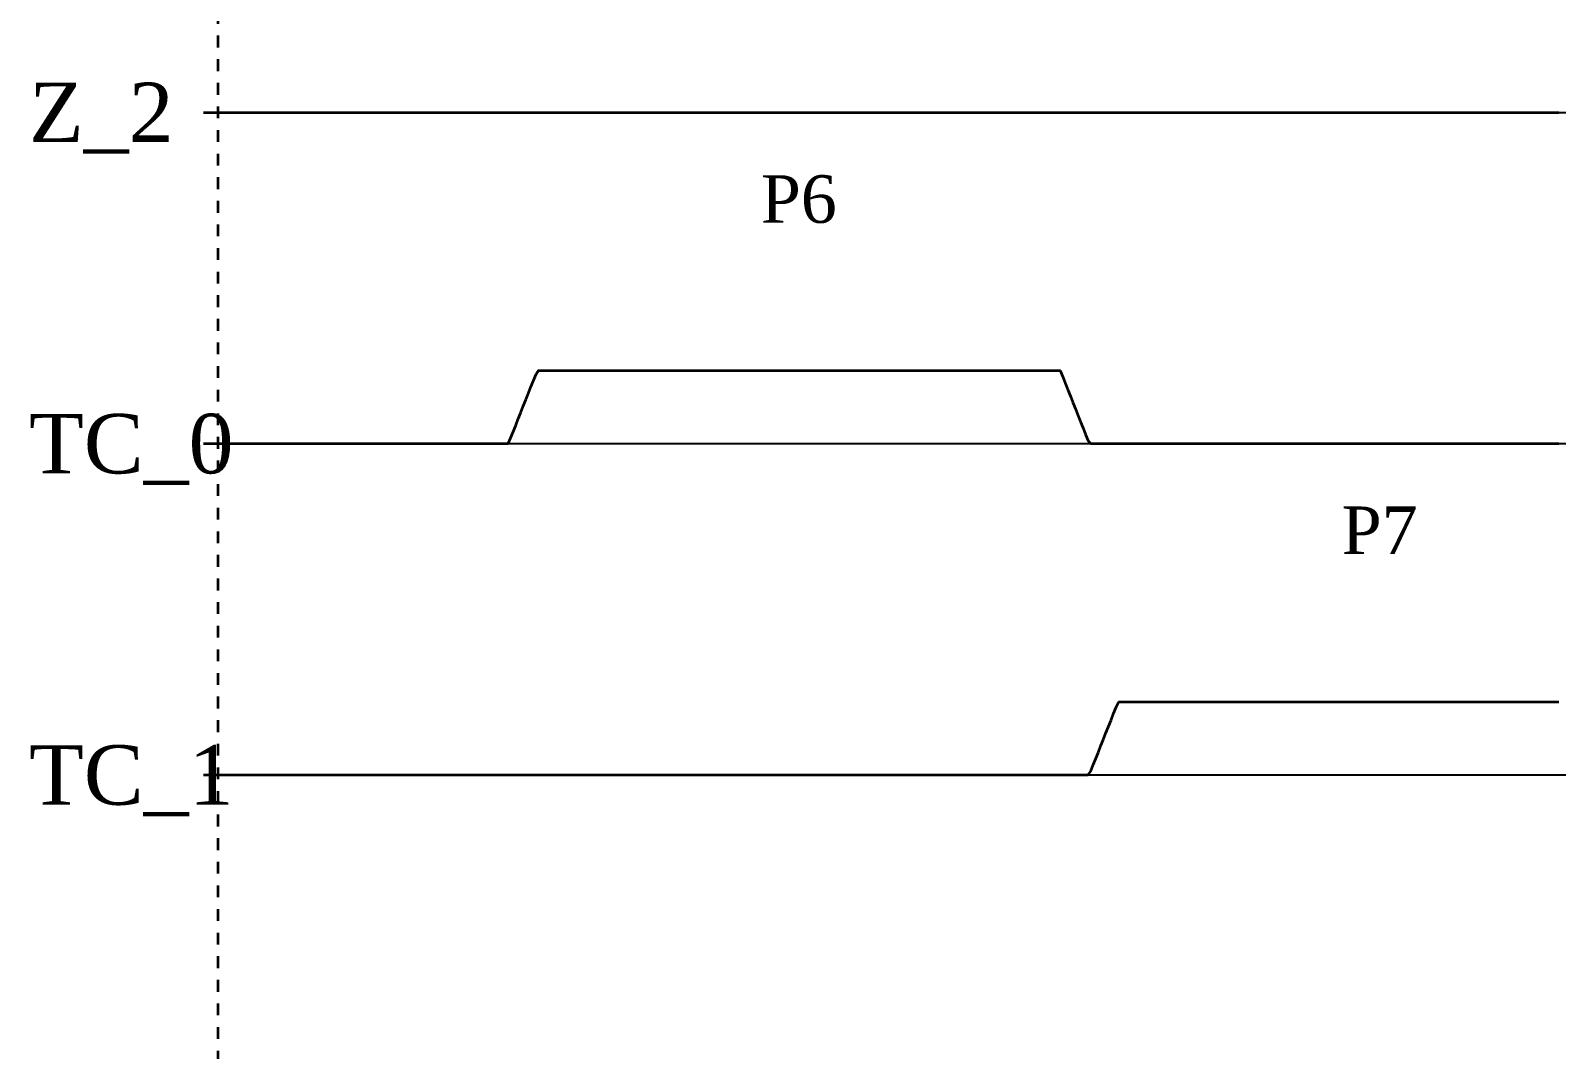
# Model space of a CAD drawing. Header units: metres. Extents: x -10 to 187, y -30 to 275.
# Drawn here: x -10.3 to 80.2, y 64.3 to 124.8 of the extents above; entities that cross this region are included whole.
import ezdxf
from ezdxf.enums import TextEntityAlignment as Align

# ---------------------------------------------------------------- set-up
doc = ezdxf.new("R2010")
doc.units = ezdxf.units.M
doc.linetypes.add('JIS_02_0.7', pattern=[1.4, 0.7, -0.7])
doc.layers.add('BASE', color=8, linetype='Continuous', lineweight=25)
doc.layers.add('WAVE', color=7, linetype='Continuous', lineweight=35)
doc.layers.add('TEXT', color=7, linetype='Continuous')
doc.styles.add('TNR', font='Times New Roman.ttf')

msp = doc.modelspace()

# ---------------------------------------------------------------- linework, layer by layer
at = {"layer": 'BASE', "linetype": 'JIS_02_0.7', "lineweight": 35, "flags": 128}
msp.add_lwpolyline([(0.861, 8.957), (0.861, 244.15)], dxfattribs=at)
at = {"layer": 'BASE', "lineweight": 25, "flags": 128}
for points in [[(0, 119.908), (0.861, 119.908)], [(0.861, 119.908), (121.412, 119.908)], [(0, 100.261), (0.861, 100.261)], [(0.861, 100.261), (121.412, 100.261)], [(0, 80.613), (0.861, 80.613)], [(0.861, 80.613), (121.412, 80.613)]]:
    msp.add_lwpolyline(points, dxfattribs=at)
at = {"layer": 'BASE', "lineweight": 35, "flags": 128}
for points in [[(0, 119.908), (0.861, 119.908)], [(0, 100.261), (0.861, 100.261)], [(0, 80.613), (0.861, 80.613)]]:
    msp.add_lwpolyline(points, dxfattribs=at)
at = {"layer": 'WAVE', "lineweight": 35, "flags": 128}
for points in [[(0.861, 119.908), (1.012, 119.908), (1.163, 119.908), (1.314, 119.908), (1.465, 119.908), (1.615, 119.908), (1.766, 119.908), (1.917, 119.908), (2.068, 119.908), (2.219, 119.908), (2.37, 119.908), (2.521, 119.908), (2.672, 119.908), (2.822, 119.908), (2.973, 119.908), (3.124, 119.908), (3.275, 119.908), (3.426, 119.908), (3.577, 119.908), (3.728, 119.908), (3.879, 119.908), (4.03, 119.908), (4.18, 119.908), (4.331, 119.908), (4.482, 119.908), (4.633, 119.908), (4.784, 119.908), (4.935, 119.908), (5.086, 119.908), (5.237, 119.908), (5.387, 119.908), (5.538, 119.908), (5.689, 119.908), (5.84, 119.908), (5.991, 119.908), (6.142, 119.908), (6.293, 119.908), (6.444, 119.908), (6.594, 119.908), (6.745, 119.908), (6.896, 119.908), (7.047, 119.908), (7.198, 119.908), (7.349, 119.908), (7.5, 119.908), (7.651, 119.908), (7.801, 119.908), (7.952, 119.908), (8.103, 119.908), (8.254, 119.908), (8.405, 119.908), (8.556, 119.908), (8.707, 119.908), (8.858, 119.908), (9.008, 119.908), (9.159, 119.908), (9.31, 119.908), (9.461, 119.908), (9.612, 119.908), (9.763, 119.908), (9.914, 119.908), (10.065, 119.908), (10.215, 119.908), (10.366, 119.908), (10.517, 119.908), (10.668, 119.908), (10.819, 119.908), (10.97, 119.908), (11.121, 119.908), (11.272, 119.908), (11.423, 119.908), (11.573, 119.908), (11.724, 119.908), (11.875, 119.908), (12.026, 119.908), (12.177, 119.908), (12.328, 119.908), (12.479, 119.908), (12.63, 119.908), (12.78, 119.908), (12.931, 119.908), (13.082, 119.908), (13.233, 119.908), (13.384, 119.908), (13.535, 119.908), (13.686, 119.908), (13.837, 119.908), (13.987, 119.908), (14.138, 119.908), (14.289, 119.908), (14.44, 119.908), (14.591, 119.908), (14.742, 119.908), (14.893, 119.908), (15.044, 119.908), (15.194, 119.908), (15.345, 119.908), (15.496, 119.908), (15.647, 119.908), (15.798, 119.908), (15.949, 119.908), (16.1, 119.908), (16.251, 119.908), (16.401, 119.908), (16.552, 119.908), (16.703, 119.908), (16.854, 119.908), (17.005, 119.908), (17.156, 119.908), (17.307, 119.908), (17.458, 119.908), (17.608, 119.908), (17.759, 119.908), (17.91, 119.908), (18.061, 119.908), (18.212, 119.908), (18.363, 119.908), (18.514, 119.908), (18.665, 119.908), (18.815, 119.908), (18.966, 119.908), (19.117, 119.908), (19.268, 119.908), (19.419, 119.908), (19.57, 119.908), (19.721, 119.908), (19.872, 119.908), (20.023, 119.908), (20.173, 119.908), (20.324, 119.908), (20.475, 119.908), (20.626, 119.908), (20.777, 119.908), (20.928, 119.908), (21.079, 119.908), (21.23, 119.908), (21.38, 119.908), (21.531, 119.908), (21.682, 119.908), (21.833, 119.908), (21.984, 119.908), (22.135, 119.908), (22.286, 119.908), (22.437, 119.908), (22.587, 119.908), (22.738, 119.908), (22.889, 119.908), (23.04, 119.908), (23.191, 119.908), (23.342, 119.908), (23.493, 119.908), (23.644, 119.908), (23.794, 119.908), (23.945, 119.908), (24.096, 119.908), (24.247, 119.908), (24.398, 119.908), (24.549, 119.908), (24.7, 119.908), (24.851, 119.908), (25.001, 119.908), (25.152, 119.908), (25.303, 119.908), (25.454, 119.908), (25.605, 119.908), (25.756, 119.908), (25.907, 119.908), (26.058, 119.908), (26.208, 119.908), (26.359, 119.908), (26.51, 119.908), (26.661, 119.908), (26.812, 119.908), (26.963, 119.908), (27.114, 119.908), (27.265, 119.908), (27.416, 119.908), (27.566, 119.908), (27.717, 119.908), (27.868, 119.908), (28.019, 119.908), (28.17, 119.908), (28.321, 119.908), (28.472, 119.908), (28.623, 119.908), (28.773, 119.908), (28.924, 119.908), (29.075, 119.908), (29.226, 119.908), (29.377, 119.908), (29.528, 119.908), (29.679, 119.908), (29.83, 119.908), (29.98, 119.908), (30.131, 119.908), (30.282, 119.908), (30.433, 119.908), (30.584, 119.908), (30.735, 119.908), (30.886, 119.908), (31.037, 119.908), (31.187, 119.908), (31.338, 119.908), (31.489, 119.908), (31.64, 119.908), (31.791, 119.908), (31.942, 119.908), (32.093, 119.908), (32.244, 119.908), (32.394, 119.908), (32.545, 119.908), (32.696, 119.908), (32.847, 119.908), (32.998, 119.908), (33.149, 119.908), (33.3, 119.908), (33.451, 119.908), (33.601, 119.908), (33.752, 119.908), (33.903, 119.908), (34.054, 119.908), (34.205, 119.908), (34.356, 119.908), (34.507, 119.908), (34.658, 119.908), (34.809, 119.908), (34.959, 119.908), (35.11, 119.908), (35.261, 119.908), (35.412, 119.908), (35.563, 119.908), (35.714, 119.908), (35.865, 119.908), (36.016, 119.908), (36.166, 119.908), (36.317, 119.908), (36.468, 119.908), (36.619, 119.908), (36.77, 119.908), (36.921, 119.908), (37.072, 119.908), (37.223, 119.908), (37.373, 119.908), (37.524, 119.908), (37.675, 119.908), (37.826, 119.908), (37.977, 119.908), (38.128, 119.908), (38.279, 119.908), (38.43, 119.908), (38.58, 119.908), (38.731, 119.908), (38.882, 119.908), (39.033, 119.908), (39.184, 119.908), (39.335, 119.908), (39.486, 119.908), (39.637, 119.908), (39.787, 119.908), (39.938, 119.908), (40.089, 119.908), (40.24, 119.908), (40.391, 119.908), (40.542, 119.908), (40.693, 119.908), (40.844, 119.908), (40.994, 119.908), (41.145, 119.908), (41.296, 119.908), (41.447, 119.908), (41.598, 119.908), (41.749, 119.908), (41.9, 119.908), (42.051, 119.908), (42.202, 119.908), (42.352, 119.908), (42.503, 119.908), (42.654, 119.908), (42.805, 119.908), (42.956, 119.908), (43.107, 119.908), (43.258, 119.908), (43.409, 119.908), (43.559, 119.908), (43.71, 119.908), (43.861, 119.908), (44.012, 119.908), (44.163, 119.908), (44.314, 119.908), (44.465, 119.908), (44.616, 119.908), (44.766, 119.908), (44.917, 119.908), (45.068, 119.908), (45.219, 119.908), (45.37, 119.908), (45.521, 119.908), (45.672, 119.908), (45.823, 119.908), (45.973, 119.908), (46.124, 119.908), (46.275, 119.908), (46.426, 119.908), (46.577, 119.908), (46.728, 119.908), (46.879, 119.908), (47.03, 119.908), (47.18, 119.908), (47.331, 119.908), (47.482, 119.908), (47.633, 119.908), (47.784, 119.908), (47.935, 119.908), (48.086, 119.908), (48.237, 119.908), (48.387, 119.908), (48.538, 119.908), (48.689, 119.908), (48.84, 119.908), (48.991, 119.908), (49.142, 119.908), (49.293, 119.908), (49.444, 119.908), (49.594, 119.908), (49.745, 119.908), (49.896, 119.908), (50.047, 119.908), (50.198, 119.908), (50.349, 119.908), (50.5, 119.908), (50.651, 119.908), (50.802, 119.908), (50.952, 119.908), (51.103, 119.908), (51.254, 119.908), (51.405, 119.908), (51.556, 119.908), (51.707, 119.908), (51.858, 119.908), (52.009, 119.908), (52.159, 119.908), (52.31, 119.908), (52.461, 119.908), (52.612, 119.908), (52.763, 119.908), (52.914, 119.908), (53.065, 119.908), (53.216, 119.908), (53.366, 119.908), (53.517, 119.908), (53.668, 119.908), (53.819, 119.908), (53.97, 119.908), (54.121, 119.908), (54.272, 119.908), (54.423, 119.908), (54.573, 119.908), (54.724, 119.908), (54.875, 119.908), (55.026, 119.908), (55.177, 119.908), (55.328, 119.908), (55.479, 119.908), (55.63, 119.908), (55.78, 119.908), (55.931, 119.908), (56.082, 119.908), (56.233, 119.908), (56.384, 119.908), (56.535, 119.908), (56.686, 119.908), (56.837, 119.908), (56.987, 119.908), (57.138, 119.908), (57.289, 119.908), (57.44, 119.908), (57.591, 119.908), (57.742, 119.908), (57.893, 119.908), (58.044, 119.908), (58.195, 119.908), (58.345, 119.908), (58.496, 119.908), (58.647, 119.908), (58.798, 119.908), (58.949, 119.908), (59.1, 119.908), (59.251, 119.908), (59.402, 119.908), (59.552, 119.908), (59.703, 119.908), (59.854, 119.908), (60.005, 119.908), (60.156, 119.908), (60.307, 119.908), (60.458, 119.908), (60.609, 119.908), (60.759, 119.908), (60.91, 119.908), (61.061, 119.908), (61.212, 119.908), (61.363, 119.908), (61.514, 119.908), (61.665, 119.908), (61.816, 119.908), (61.966, 119.908), (62.117, 119.908), (62.268, 119.908), (62.419, 119.908), (62.57, 119.908), (62.721, 119.908), (62.872, 119.908), (63.023, 119.908), (63.173, 119.908), (63.324, 119.908), (63.475, 119.908), (63.626, 119.908), (63.777, 119.908), (63.928, 119.908), (64.079, 119.908), (64.23, 119.908), (64.38, 119.908), (64.531, 119.908), (64.682, 119.908), (64.833, 119.908), (64.984, 119.908), (65.135, 119.908), (65.286, 119.908), (65.437, 119.908), (65.588, 119.908), (65.738, 119.908), (65.889, 119.908), (66.04, 119.908), (66.191, 119.908), (66.342, 119.908), (66.493, 119.908), (66.644, 119.908), (66.795, 119.908), (66.945, 119.908), (67.096, 119.908), (67.247, 119.908), (67.398, 119.908), (67.549, 119.908), (67.7, 119.908), (67.851, 119.908), (68.002, 119.908), (68.152, 119.908), (68.303, 119.908), (68.454, 119.908), (68.605, 119.908), (68.756, 119.908), (68.907, 119.908), (69.058, 119.908), (69.209, 119.908), (69.359, 119.908), (69.51, 119.908), (69.661, 119.908), (69.812, 119.908), (69.963, 119.908), (70.114, 119.908), (70.265, 119.908), (70.416, 119.908), (70.566, 119.908), (70.717, 119.908), (70.868, 119.908), (71.019, 119.908), (71.17, 119.908), (71.321, 119.908), (71.472, 119.908), (71.623, 119.908), (71.773, 119.908), (71.924, 119.908), (72.075, 119.908), (72.226, 119.908), (72.377, 119.908), (72.528, 119.908), (72.679, 119.908), (72.83, 119.908), (72.981, 119.908), (73.131, 119.908), (73.282, 119.908), (73.433, 119.908), (73.584, 119.908), (73.735, 119.908), (73.886, 119.908), (74.037, 119.908), (74.188, 119.908), (74.338, 119.908), (74.489, 119.908), (74.64, 119.908), (74.791, 119.908), (74.942, 119.908), (75.093, 119.908), (75.244, 119.908), (75.395, 119.908), (75.545, 119.908), (75.696, 119.908), (75.847, 119.908), (75.998, 119.908), (76.149, 119.908), (76.3, 119.908), (76.451, 119.908), (76.602, 119.908), (76.752, 119.908), (76.903, 119.908), (77.054, 119.908), (77.205, 119.908), (77.356, 119.908), (77.507, 119.908), (77.658, 119.908), (77.809, 119.908), (77.959, 119.908), (78.11, 119.908), (78.261, 119.908), (78.412, 119.908), (78.563, 119.908), (78.714, 119.908), (78.865, 119.908), (79.016, 119.908), (79.166, 119.908), (79.317, 119.908), (79.468, 119.908), (79.619, 119.908), (79.77, 119.908), (79.921, 119.908), (80.072, 119.908), (80.223, 119.908), (80.374, 119.908)], [(0.861, 100.261), (1.012, 100.261), (1.163, 100.261), (1.314, 100.261), (1.465, 100.261), (1.615, 100.261), (1.766, 100.261), (1.917, 100.261), (2.068, 100.261), (2.219, 100.261), (2.37, 100.261), (2.521, 100.261), (2.672, 100.261), (2.822, 100.261), (2.973, 100.261), (3.124, 100.261), (3.275, 100.261), (3.426, 100.261), (3.577, 100.261), (3.728, 100.261), (3.879, 100.261), (4.03, 100.261), (4.18, 100.261), (4.331, 100.261), (4.482, 100.261), (4.633, 100.261), (4.784, 100.261), (4.935, 100.261), (5.086, 100.261), (5.237, 100.261), (5.387, 100.261), (5.538, 100.261), (5.689, 100.261), (5.84, 100.261), (5.991, 100.261), (6.142, 100.261), (6.293, 100.261), (6.444, 100.261), (6.594, 100.261), (6.745, 100.261), (6.896, 100.261), (7.047, 100.261), (7.198, 100.261), (7.349, 100.261), (7.5, 100.261), (7.651, 100.261), (7.801, 100.261), (7.952, 100.261), (8.103, 100.261), (8.254, 100.261), (8.405, 100.261), (8.556, 100.261), (8.707, 100.261), (8.858, 100.261), (9.008, 100.261), (9.159, 100.261), (9.31, 100.261), (9.461, 100.261), (9.612, 100.261), (9.763, 100.261), (9.914, 100.261), (10.065, 100.261), (10.215, 100.261), (10.366, 100.261), (10.517, 100.261), (10.668, 100.261), (10.819, 100.261), (10.97, 100.261), (11.121, 100.261), (11.272, 100.261), (11.423, 100.261), (11.573, 100.261), (11.724, 100.261), (11.875, 100.261), (12.026, 100.261), (12.177, 100.261), (12.328, 100.261), (12.479, 100.261), (12.63, 100.261), (12.78, 100.261), (12.931, 100.261), (13.082, 100.261), (13.233, 100.261), (13.384, 100.261), (13.535, 100.261), (13.686, 100.261), (13.837, 100.261), (13.987, 100.261), (14.138, 100.261), (14.289, 100.261), (14.44, 100.261), (14.591, 100.261), (14.742, 100.261), (14.893, 100.261), (15.044, 100.261), (15.194, 100.261), (15.345, 100.261), (15.496, 100.261), (15.647, 100.261), (15.798, 100.261), (15.949, 100.261), (16.1, 100.261), (16.251, 100.261), (16.401, 100.261), (16.552, 100.261), (16.703, 100.261), (16.854, 100.261), (17.005, 100.261), (17.156, 100.261), (17.307, 100.261), (17.458, 100.261), (17.608, 100.261), (17.759, 100.261), (17.91, 100.261), (18.061, 100.261), (18.212, 100.586), (18.363, 100.966), (18.514, 101.345), (18.665, 101.725), (18.815, 102.105), (18.966, 102.485), (19.117, 102.864), (19.268, 103.244), (19.419, 103.624), (19.57, 104.003), (19.721, 104.383), (19.872, 104.595), (20.023, 104.595), (20.173, 104.595), (20.324, 104.595), (20.475, 104.595), (20.626, 104.595), (20.777, 104.595), (20.928, 104.595), (21.079, 104.595), (21.23, 104.595), (21.38, 104.595), (21.531, 104.595), (21.682, 104.595), (21.833, 104.595), (21.984, 104.595), (22.135, 104.595), (22.286, 104.595), (22.437, 104.595), (22.587, 104.595), (22.738, 104.595), (22.889, 104.595), (23.04, 104.595), (23.191, 104.595), (23.342, 104.595), (23.493, 104.595), (23.644, 104.595), (23.794, 104.595), (23.945, 104.595), (24.096, 104.595), (24.247, 104.595), (24.398, 104.595), (24.549, 104.595), (24.7, 104.595), (24.851, 104.595), (25.001, 104.595), (25.152, 104.595), (25.303, 104.595), (25.454, 104.595), (25.605, 104.595), (25.756, 104.595), (25.907, 104.595), (26.058, 104.595), (26.208, 104.595), (26.359, 104.595), (26.51, 104.595), (26.661, 104.595), (26.812, 104.595), (26.963, 104.595), (27.114, 104.595), (27.265, 104.595), (27.416, 104.595), (27.566, 104.595), (27.717, 104.595), (27.868, 104.595), (28.019, 104.595), (28.17, 104.595), (28.321, 104.595), (28.472, 104.595), (28.623, 104.595), (28.773, 104.595), (28.924, 104.595), (29.075, 104.595), (29.226, 104.595), (29.377, 104.595), (29.528, 104.595), (29.679, 104.595), (29.83, 104.595), (29.98, 104.595), (30.131, 104.595), (30.282, 104.595), (30.433, 104.595), (30.584, 104.595), (30.735, 104.595), (30.886, 104.595), (31.037, 104.595), (31.187, 104.595), (31.338, 104.595), (31.489, 104.595), (31.64, 104.595), (31.791, 104.595), (31.942, 104.595), (32.093, 104.595), (32.244, 104.595), (32.394, 104.595), (32.545, 104.595), (32.696, 104.595), (32.847, 104.595), (32.998, 104.595), (33.149, 104.595), (33.3, 104.595), (33.451, 104.595), (33.601, 104.595), (33.752, 104.595), (33.903, 104.595), (34.054, 104.595), (34.205, 104.595), (34.356, 104.595), (34.507, 104.595), (34.658, 104.595), (34.809, 104.595), (34.959, 104.595), (35.11, 104.595), (35.261, 104.595), (35.412, 104.595), (35.563, 104.595), (35.714, 104.595), (35.865, 104.595), (36.016, 104.595), (36.166, 104.595), (36.317, 104.595), (36.468, 104.595), (36.619, 104.595), (36.77, 104.595), (36.921, 104.595), (37.072, 104.595), (37.223, 104.595), (37.373, 104.595), (37.524, 104.595), (37.675, 104.595), (37.826, 104.595), (37.977, 104.595), (38.128, 104.595), (38.279, 104.595), (38.43, 104.595), (38.58, 104.595), (38.731, 104.595), (38.882, 104.595), (39.033, 104.595), (39.184, 104.595), (39.335, 104.595), (39.486, 104.595), (39.637, 104.595), (39.787, 104.595), (39.938, 104.595), (40.089, 104.595), (40.24, 104.595), (40.391, 104.595), (40.542, 104.595), (40.693, 104.595), (40.844, 104.595), (40.994, 104.595), (41.145, 104.595), (41.296, 104.595), (41.447, 104.595), (41.598, 104.595), (41.749, 104.595), (41.9, 104.595), (42.051, 104.595), (42.202, 104.595), (42.352, 104.595), (42.503, 104.595), (42.654, 104.595), (42.805, 104.595), (42.956, 104.595), (43.107, 104.595), (43.258, 104.595), (43.409, 104.595), (43.559, 104.595), (43.71, 104.595), (43.861, 104.595), (44.012, 104.595), (44.163, 104.595), (44.314, 104.595), (44.465, 104.595), (44.616, 104.595), (44.766, 104.595), (44.917, 104.595), (45.068, 104.595), (45.219, 104.595), (45.37, 104.595), (45.521, 104.595), (45.672, 104.595), (45.823, 104.595), (45.973, 104.595), (46.124, 104.595), (46.275, 104.595), (46.426, 104.595), (46.577, 104.595), (46.728, 104.595), (46.879, 104.595), (47.03, 104.595), (47.18, 104.595), (47.331, 104.595), (47.482, 104.595), (47.633, 104.595), (47.784, 104.595), (47.935, 104.595), (48.086, 104.595), (48.237, 104.595), (48.387, 104.595), (48.538, 104.595), (48.689, 104.595), (48.84, 104.595), (48.991, 104.595), (49.142, 104.595), (49.293, 104.595), (49.444, 104.595), (49.594, 104.595), (49.745, 104.595), (49.896, 104.595), (50.047, 104.595), (50.198, 104.595), (50.349, 104.595), (50.5, 104.595), (50.651, 104.595), (50.802, 104.595), (50.952, 104.22), (51.103, 103.841), (51.254, 103.461), (51.405, 103.081), (51.556, 102.702), (51.707, 102.322), (51.858, 101.942), (52.009, 101.562), (52.159, 101.183), (52.31, 100.803), (52.461, 100.423), (52.612, 100.261), (52.763, 100.261), (52.914, 100.261), (53.065, 100.261), (53.216, 100.261), (53.366, 100.261), (53.517, 100.261), (53.668, 100.261), (53.819, 100.261), (53.97, 100.261), (54.121, 100.261), (54.272, 100.261), (54.423, 100.261), (54.573, 100.261), (54.724, 100.261), (54.875, 100.261), (55.026, 100.261), (55.177, 100.261), (55.328, 100.261), (55.479, 100.261), (55.63, 100.261), (55.78, 100.261), (55.931, 100.261), (56.082, 100.261), (56.233, 100.261), (56.384, 100.261), (56.535, 100.261), (56.686, 100.261), (56.837, 100.261), (56.987, 100.261), (57.138, 100.261), (57.289, 100.261), (57.44, 100.261), (57.591, 100.261), (57.742, 100.261), (57.893, 100.261), (58.044, 100.261), (58.195, 100.261), (58.345, 100.261), (58.496, 100.261), (58.647, 100.261), (58.798, 100.261), (58.949, 100.261), (59.1, 100.261), (59.251, 100.261), (59.402, 100.261), (59.552, 100.261), (59.703, 100.261), (59.854, 100.261), (60.005, 100.261), (60.156, 100.261), (60.307, 100.261), (60.458, 100.261), (60.609, 100.261), (60.759, 100.261), (60.91, 100.261), (61.061, 100.261), (61.212, 100.261), (61.363, 100.261), (61.514, 100.261), (61.665, 100.261), (61.816, 100.261), (61.966, 100.261), (62.117, 100.261), (62.268, 100.261), (62.419, 100.261), (62.57, 100.261), (62.721, 100.261), (62.872, 100.261), (63.023, 100.261), (63.173, 100.261), (63.324, 100.261), (63.475, 100.261), (63.626, 100.261), (63.777, 100.261), (63.928, 100.261), (64.079, 100.261), (64.23, 100.261), (64.38, 100.261), (64.531, 100.261), (64.682, 100.261), (64.833, 100.261), (64.984, 100.261), (65.135, 100.261), (65.286, 100.261), (65.437, 100.261), (65.588, 100.261), (65.738, 100.261), (65.889, 100.261), (66.04, 100.261), (66.191, 100.261), (66.342, 100.261), (66.493, 100.261), (66.644, 100.261), (66.795, 100.261), (66.945, 100.261), (67.096, 100.261), (67.247, 100.261), (67.398, 100.261), (67.549, 100.261), (67.7, 100.261), (67.851, 100.261), (68.002, 100.261), (68.152, 100.261), (68.303, 100.261), (68.454, 100.261), (68.605, 100.261), (68.756, 100.261), (68.907, 100.261), (69.058, 100.261), (69.209, 100.261), (69.359, 100.261), (69.51, 100.261), (69.661, 100.261), (69.812, 100.261), (69.963, 100.261), (70.114, 100.261), (70.265, 100.261), (70.416, 100.261), (70.566, 100.261), (70.717, 100.261), (70.868, 100.261), (71.019, 100.261), (71.17, 100.261), (71.321, 100.261), (71.472, 100.261), (71.623, 100.261), (71.773, 100.261), (71.924, 100.261), (72.075, 100.261), (72.226, 100.261), (72.377, 100.261), (72.528, 100.261), (72.679, 100.261), (72.83, 100.261), (72.981, 100.261), (73.131, 100.261), (73.282, 100.261), (73.433, 100.261), (73.584, 100.261), (73.735, 100.261), (73.886, 100.261), (74.037, 100.261), (74.188, 100.261), (74.338, 100.261), (74.489, 100.261), (74.64, 100.261), (74.791, 100.261), (74.942, 100.261), (75.093, 100.261), (75.244, 100.261), (75.395, 100.261), (75.545, 100.261), (75.696, 100.261), (75.847, 100.261), (75.998, 100.261), (76.149, 100.261), (76.3, 100.261), (76.451, 100.261), (76.602, 100.261), (76.752, 100.261), (76.903, 100.261), (77.054, 100.261), (77.205, 100.261), (77.356, 100.261), (77.507, 100.261), (77.658, 100.261), (77.809, 100.261), (77.959, 100.261), (78.11, 100.261), (78.261, 100.261), (78.412, 100.261), (78.563, 100.261), (78.714, 100.261), (78.865, 100.261), (79.016, 100.261), (79.166, 100.261), (79.317, 100.261), (79.468, 100.261), (79.619, 100.261), (79.77, 100.261), (79.921, 100.261), (80.072, 100.261), (80.223, 100.261), (80.374, 100.261)], [(0.861, 80.613), (1.012, 80.613), (1.163, 80.613), (1.314, 80.613), (1.465, 80.613), (1.615, 80.613), (1.766, 80.613), (1.917, 80.613), (2.068, 80.613), (2.219, 80.613), (2.37, 80.613), (2.521, 80.613), (2.672, 80.613), (2.822, 80.613), (2.973, 80.613), (3.124, 80.613), (3.275, 80.613), (3.426, 80.613), (3.577, 80.613), (3.728, 80.613), (3.879, 80.613), (4.03, 80.613), (4.18, 80.613), (4.331, 80.613), (4.482, 80.613), (4.633, 80.613), (4.784, 80.613), (4.935, 80.613), (5.086, 80.613), (5.237, 80.613), (5.387, 80.613), (5.538, 80.613), (5.689, 80.613), (5.84, 80.613), (5.991, 80.613), (6.142, 80.613), (6.293, 80.613), (6.444, 80.613), (6.594, 80.613), (6.745, 80.613), (6.896, 80.613), (7.047, 80.613), (7.198, 80.613), (7.349, 80.613), (7.5, 80.613), (7.651, 80.613), (7.801, 80.613), (7.952, 80.613), (8.103, 80.613), (8.254, 80.613), (8.405, 80.613), (8.556, 80.613), (8.707, 80.613), (8.858, 80.613), (9.008, 80.613), (9.159, 80.613), (9.31, 80.613), (9.461, 80.613), (9.612, 80.613), (9.763, 80.613), (9.914, 80.613), (10.065, 80.613), (10.215, 80.613), (10.366, 80.613), (10.517, 80.613), (10.668, 80.613), (10.819, 80.613), (10.97, 80.613), (11.121, 80.613), (11.272, 80.613), (11.423, 80.613), (11.573, 80.613), (11.724, 80.613), (11.875, 80.613), (12.026, 80.613), (12.177, 80.613), (12.328, 80.613), (12.479, 80.613), (12.63, 80.613), (12.78, 80.613), (12.931, 80.613), (13.082, 80.613), (13.233, 80.613), (13.384, 80.613), (13.535, 80.613), (13.686, 80.613), (13.837, 80.613), (13.987, 80.613), (14.138, 80.613), (14.289, 80.613), (14.44, 80.613), (14.591, 80.613), (14.742, 80.613), (14.893, 80.613), (15.044, 80.613), (15.194, 80.613), (15.345, 80.613), (15.496, 80.613), (15.647, 80.613), (15.798, 80.613), (15.949, 80.613), (16.1, 80.613), (16.251, 80.613), (16.401, 80.613), (16.552, 80.613), (16.703, 80.613), (16.854, 80.613), (17.005, 80.613), (17.156, 80.613), (17.307, 80.613), (17.458, 80.613), (17.608, 80.613), (17.759, 80.613), (17.91, 80.613), (18.061, 80.613), (18.212, 80.613), (18.363, 80.613), (18.514, 80.613), (18.665, 80.613), (18.815, 80.613), (18.966, 80.613), (19.117, 80.613), (19.268, 80.613), (19.419, 80.613), (19.57, 80.613), (19.721, 80.613), (19.872, 80.613), (20.023, 80.613), (20.173, 80.613), (20.324, 80.613), (20.475, 80.613), (20.626, 80.613), (20.777, 80.613), (20.928, 80.613), (21.079, 80.613), (21.23, 80.613), (21.38, 80.613), (21.531, 80.613), (21.682, 80.613), (21.833, 80.613), (21.984, 80.613), (22.135, 80.613), (22.286, 80.613), (22.437, 80.613), (22.587, 80.613), (22.738, 80.613), (22.889, 80.613), (23.04, 80.613), (23.191, 80.613), (23.342, 80.613), (23.493, 80.613), (23.644, 80.613), (23.794, 80.613), (23.945, 80.613), (24.096, 80.613), (24.247, 80.613), (24.398, 80.613), (24.549, 80.613), (24.7, 80.613), (24.851, 80.613), (25.001, 80.613), (25.152, 80.613), (25.303, 80.613), (25.454, 80.613), (25.605, 80.613), (25.756, 80.613), (25.907, 80.613), (26.058, 80.613), (26.208, 80.613), (26.359, 80.613), (26.51, 80.613), (26.661, 80.613), (26.812, 80.613), (26.963, 80.613), (27.114, 80.613), (27.265, 80.613), (27.416, 80.613), (27.566, 80.613), (27.717, 80.613), (27.868, 80.613), (28.019, 80.613), (28.17, 80.613), (28.321, 80.613), (28.472, 80.613), (28.623, 80.613), (28.773, 80.613), (28.924, 80.613), (29.075, 80.613), (29.226, 80.613), (29.377, 80.613), (29.528, 80.613), (29.679, 80.613), (29.83, 80.613), (29.98, 80.613), (30.131, 80.613), (30.282, 80.613), (30.433, 80.613), (30.584, 80.613), (30.735, 80.613), (30.886, 80.613), (31.037, 80.613), (31.187, 80.613), (31.338, 80.613), (31.489, 80.613), (31.64, 80.613), (31.791, 80.613), (31.942, 80.613), (32.093, 80.613), (32.244, 80.613), (32.394, 80.613), (32.545, 80.613), (32.696, 80.613), (32.847, 80.613), (32.998, 80.613), (33.149, 80.613), (33.3, 80.613), (33.451, 80.613), (33.601, 80.613), (33.752, 80.613), (33.903, 80.613), (34.054, 80.613), (34.205, 80.613), (34.356, 80.613), (34.507, 80.613), (34.658, 80.613), (34.809, 80.613), (34.959, 80.613), (35.11, 80.613), (35.261, 80.613), (35.412, 80.613), (35.563, 80.613), (35.714, 80.613), (35.865, 80.613), (36.016, 80.613), (36.166, 80.613), (36.317, 80.613), (36.468, 80.613), (36.619, 80.613), (36.77, 80.613), (36.921, 80.613), (37.072, 80.613), (37.223, 80.613), (37.373, 80.613), (37.524, 80.613), (37.675, 80.613), (37.826, 80.613), (37.977, 80.613), (38.128, 80.613), (38.279, 80.613), (38.43, 80.613), (38.58, 80.613), (38.731, 80.613), (38.882, 80.613), (39.033, 80.613), (39.184, 80.613), (39.335, 80.613), (39.486, 80.613), (39.637, 80.613), (39.787, 80.613), (39.938, 80.613), (40.089, 80.613), (40.24, 80.613), (40.391, 80.613), (40.542, 80.613), (40.693, 80.613), (40.844, 80.613), (40.994, 80.613), (41.145, 80.613), (41.296, 80.613), (41.447, 80.613), (41.598, 80.613), (41.749, 80.613), (41.9, 80.613), (42.051, 80.613), (42.202, 80.613), (42.352, 80.613), (42.503, 80.613), (42.654, 80.613), (42.805, 80.613), (42.956, 80.613), (43.107, 80.613), (43.258, 80.613), (43.409, 80.613), (43.559, 80.613), (43.71, 80.613), (43.861, 80.613), (44.012, 80.613), (44.163, 80.613), (44.314, 80.613), (44.465, 80.613), (44.616, 80.613), (44.766, 80.613), (44.917, 80.613), (45.068, 80.613), (45.219, 80.613), (45.37, 80.613), (45.521, 80.613), (45.672, 80.613), (45.823, 80.613), (45.973, 80.613), (46.124, 80.613), (46.275, 80.613), (46.426, 80.613), (46.577, 80.613), (46.728, 80.613), (46.879, 80.613), (47.03, 80.613), (47.18, 80.613), (47.331, 80.613), (47.482, 80.613), (47.633, 80.613), (47.784, 80.613), (47.935, 80.613), (48.086, 80.613), (48.237, 80.613), (48.387, 80.613), (48.538, 80.613), (48.689, 80.613), (48.84, 80.613), (48.991, 80.613), (49.142, 80.613), (49.293, 80.613), (49.444, 80.613), (49.594, 80.613), (49.745, 80.613), (49.896, 80.613), (50.047, 80.613), (50.198, 80.613), (50.349, 80.613), (50.5, 80.613), (50.651, 80.613), (50.802, 80.613), (50.952, 80.613), (51.103, 80.613), (51.254, 80.613), (51.405, 80.613), (51.556, 80.613), (51.707, 80.613), (51.858, 80.613), (52.009, 80.613), (52.159, 80.613), (52.31, 80.613), (52.461, 80.613), (52.612, 80.83), (52.763, 81.21), (52.914, 81.589), (53.065, 81.969), (53.216, 82.349), (53.366, 82.728), (53.517, 83.108), (53.668, 83.488), (53.819, 83.868), (53.97, 84.247), (54.121, 84.627), (54.272, 84.947), (54.423, 84.947), (54.573, 84.947), (54.724, 84.947), (54.875, 84.947), (55.026, 84.947), (55.177, 84.947), (55.328, 84.947), (55.479, 84.947), (55.63, 84.947), (55.78, 84.947), (55.931, 84.947), (56.082, 84.947), (56.233, 84.947), (56.384, 84.947), (56.535, 84.947), (56.686, 84.947), (56.837, 84.947), (56.987, 84.947), (57.138, 84.947), (57.289, 84.947), (57.44, 84.947), (57.591, 84.947), (57.742, 84.947), (57.893, 84.947), (58.044, 84.947), (58.195, 84.947), (58.345, 84.947), (58.496, 84.947), (58.647, 84.947), (58.798, 84.947), (58.949, 84.947), (59.1, 84.947), (59.251, 84.947), (59.402, 84.947), (59.552, 84.947), (59.703, 84.947), (59.854, 84.947), (60.005, 84.947), (60.156, 84.947), (60.307, 84.947), (60.458, 84.947), (60.609, 84.947), (60.759, 84.947), (60.91, 84.947), (61.061, 84.947), (61.212, 84.947), (61.363, 84.947), (61.514, 84.947), (61.665, 84.947), (61.816, 84.947), (61.966, 84.947), (62.117, 84.947), (62.268, 84.947), (62.419, 84.947), (62.57, 84.947), (62.721, 84.947), (62.872, 84.947), (63.023, 84.947), (63.173, 84.947), (63.324, 84.947), (63.475, 84.947), (63.626, 84.947), (63.777, 84.947), (63.928, 84.947), (64.079, 84.947), (64.23, 84.947), (64.38, 84.947), (64.531, 84.947), (64.682, 84.947), (64.833, 84.947), (64.984, 84.947), (65.135, 84.947), (65.286, 84.947), (65.437, 84.947), (65.588, 84.947), (65.738, 84.947), (65.889, 84.947), (66.04, 84.947), (66.191, 84.947), (66.342, 84.947), (66.493, 84.947), (66.644, 84.947), (66.795, 84.947), (66.945, 84.947), (67.096, 84.947), (67.247, 84.947), (67.398, 84.947), (67.549, 84.947), (67.7, 84.947), (67.851, 84.947), (68.002, 84.947), (68.152, 84.947), (68.303, 84.947), (68.454, 84.947), (68.605, 84.947), (68.756, 84.947), (68.907, 84.947), (69.058, 84.947), (69.209, 84.947), (69.359, 84.947), (69.51, 84.947), (69.661, 84.947), (69.812, 84.947), (69.963, 84.947), (70.114, 84.947), (70.265, 84.947), (70.416, 84.947), (70.566, 84.947), (70.717, 84.947), (70.868, 84.947), (71.019, 84.947), (71.17, 84.947), (71.321, 84.947), (71.472, 84.947), (71.623, 84.947), (71.773, 84.947), (71.924, 84.947), (72.075, 84.947), (72.226, 84.947), (72.377, 84.947), (72.528, 84.947), (72.679, 84.947), (72.83, 84.947), (72.981, 84.947), (73.131, 84.947), (73.282, 84.947), (73.433, 84.947), (73.584, 84.947), (73.735, 84.947), (73.886, 84.947), (74.037, 84.947), (74.188, 84.947), (74.338, 84.947), (74.489, 84.947), (74.64, 84.947), (74.791, 84.947), (74.942, 84.947), (75.093, 84.947), (75.244, 84.947), (75.395, 84.947), (75.545, 84.947), (75.696, 84.947), (75.847, 84.947), (75.998, 84.947), (76.149, 84.947), (76.3, 84.947), (76.451, 84.947), (76.602, 84.947), (76.752, 84.947), (76.903, 84.947), (77.054, 84.947), (77.205, 84.947), (77.356, 84.947), (77.507, 84.947), (77.658, 84.947), (77.809, 84.947), (77.959, 84.947), (78.11, 84.947), (78.261, 84.947), (78.412, 84.947), (78.563, 84.947), (78.714, 84.947), (78.865, 84.947), (79.016, 84.947), (79.166, 84.947), (79.317, 84.947), (79.468, 84.947), (79.619, 84.947), (79.77, 84.947), (79.921, 84.947), (80.072, 84.947), (80.223, 84.947), (80.374, 84.947)]]:
    msp.add_lwpolyline(points, dxfattribs=at)

# ---------------------------------------------------------------- texts
at = {"layer": 'TEXT', "style": 'TNR'}
for s, p in [('Z_2', (-10.353, 119.908)), ('TC_0', (-10.353, 100.261)), ('TC_1', (-10.353, 80.613))]:
    msp.add_text(s, height=3.5278, dxfattribs=at).set_placement(p, align=Align.MIDDLE_LEFT)
for s, p in [('P6', (35.304, 112.511)), ('P7', (69.747, 92.864))]:
    msp.add_text(s, height=2.8222, dxfattribs=at).set_placement(p, align=Align.BOTTOM_CENTER)

doc.saveas('drawing.dxf')
